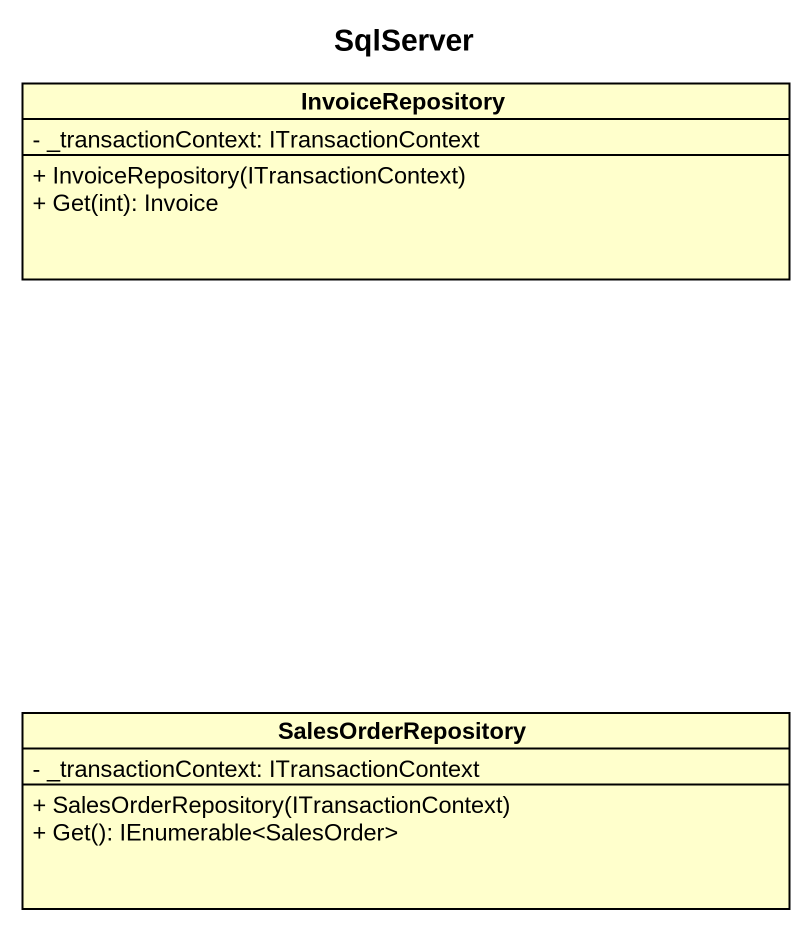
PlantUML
@startuml
title SqlServer
hide circle
hide empty members
skinparam classAttributeIconSize 0
class InvoiceRepository {
  - _transactionContext: ITransactionContext
  + InvoiceRepository(ITransactionContext)
  + Get(int): Invoice
}
class SalesOrderRepository {
  - _transactionContext: ITransactionContext
  + SalesOrderRepository(ITransactionContext)
  + Get(): IEnumerable<SalesOrder>
}
@enduml
